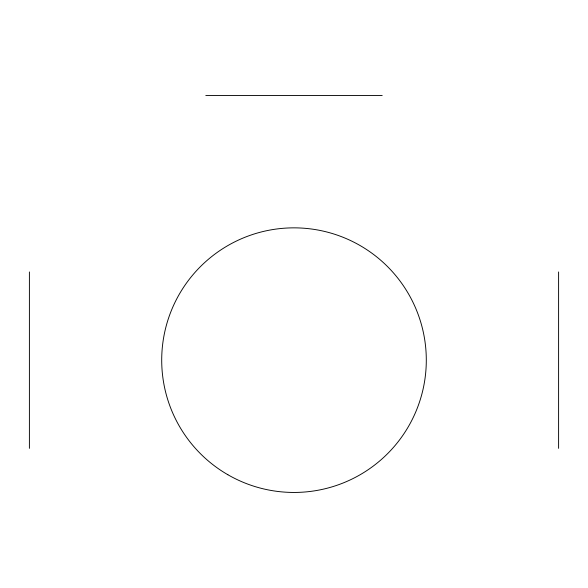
<?xml version="1.0" encoding="UTF-8"?>
<svg xmlns="http://www.w3.org/2000/svg" width="588" height="588" viewBox="0 0 588 588"><rect width="100%" height="100%" fill="white"/><g stroke="black" fill="none" stroke-linecap="round" stroke-linejoin="round"><path stroke-width="0.88" d="M205.8 95.55L382.2 95.55M558.6 271.95L558.6 448.35M29.4 271.95L29.4 448.35M227.85 474.722A132.3 132.3 0 0 0 426.3 360.15A132.3 132.3 0 0 0 227.85 245.578A132.3 132.3 0 0 0 227.85 474.722"/></g></svg>
